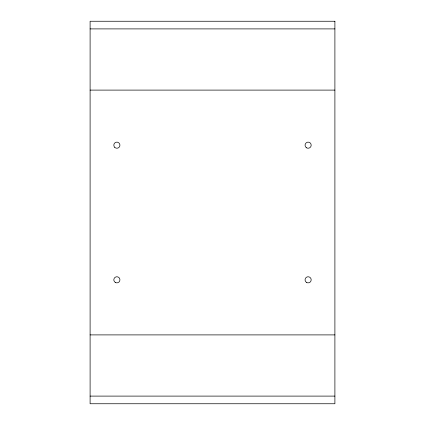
<?xml version="1.0" encoding="UTF-8"?>
<svg xmlns="http://www.w3.org/2000/svg" width="425" height="425" viewBox="0 0 425 425"><rect width="100%" height="100%" fill="white"/><g stroke="black" fill="none" stroke-linecap="round" stroke-linejoin="round"><path stroke-width="0.64" d="M90.1 28.9L334.9 28.9M90.1 90.1L334.9 90.1M90.1 334.9L334.9 334.9M90.1 396.1L334.9 396.1M334.9 21.25L90.1 21.25L90.1 403.75L334.9 403.75L334.9 21.25M114.713 147.342A3.06 3.06 0 0 0 119.829 145.972A3.06 3.06 0 0 0 116.083 142.226A3.06 3.06 0 0 0 114.713 147.342M306.595 147.831A3.06 3.06 0 0 0 311.185 145.18A3.06 3.06 0 0 0 306.595 142.529A3.06 3.06 0 0 0 306.595 147.831M115.345 282.471A3.06 3.06 0 0 0 119.935 279.82A3.06 3.06 0 0 0 115.345 277.169A3.06 3.06 0 0 0 115.345 282.471M306.595 282.471A3.06 3.06 0 0 0 311.185 279.82A3.06 3.06 0 0 0 306.595 277.169A3.06 3.06 0 0 0 306.595 282.471"/></g></svg>
